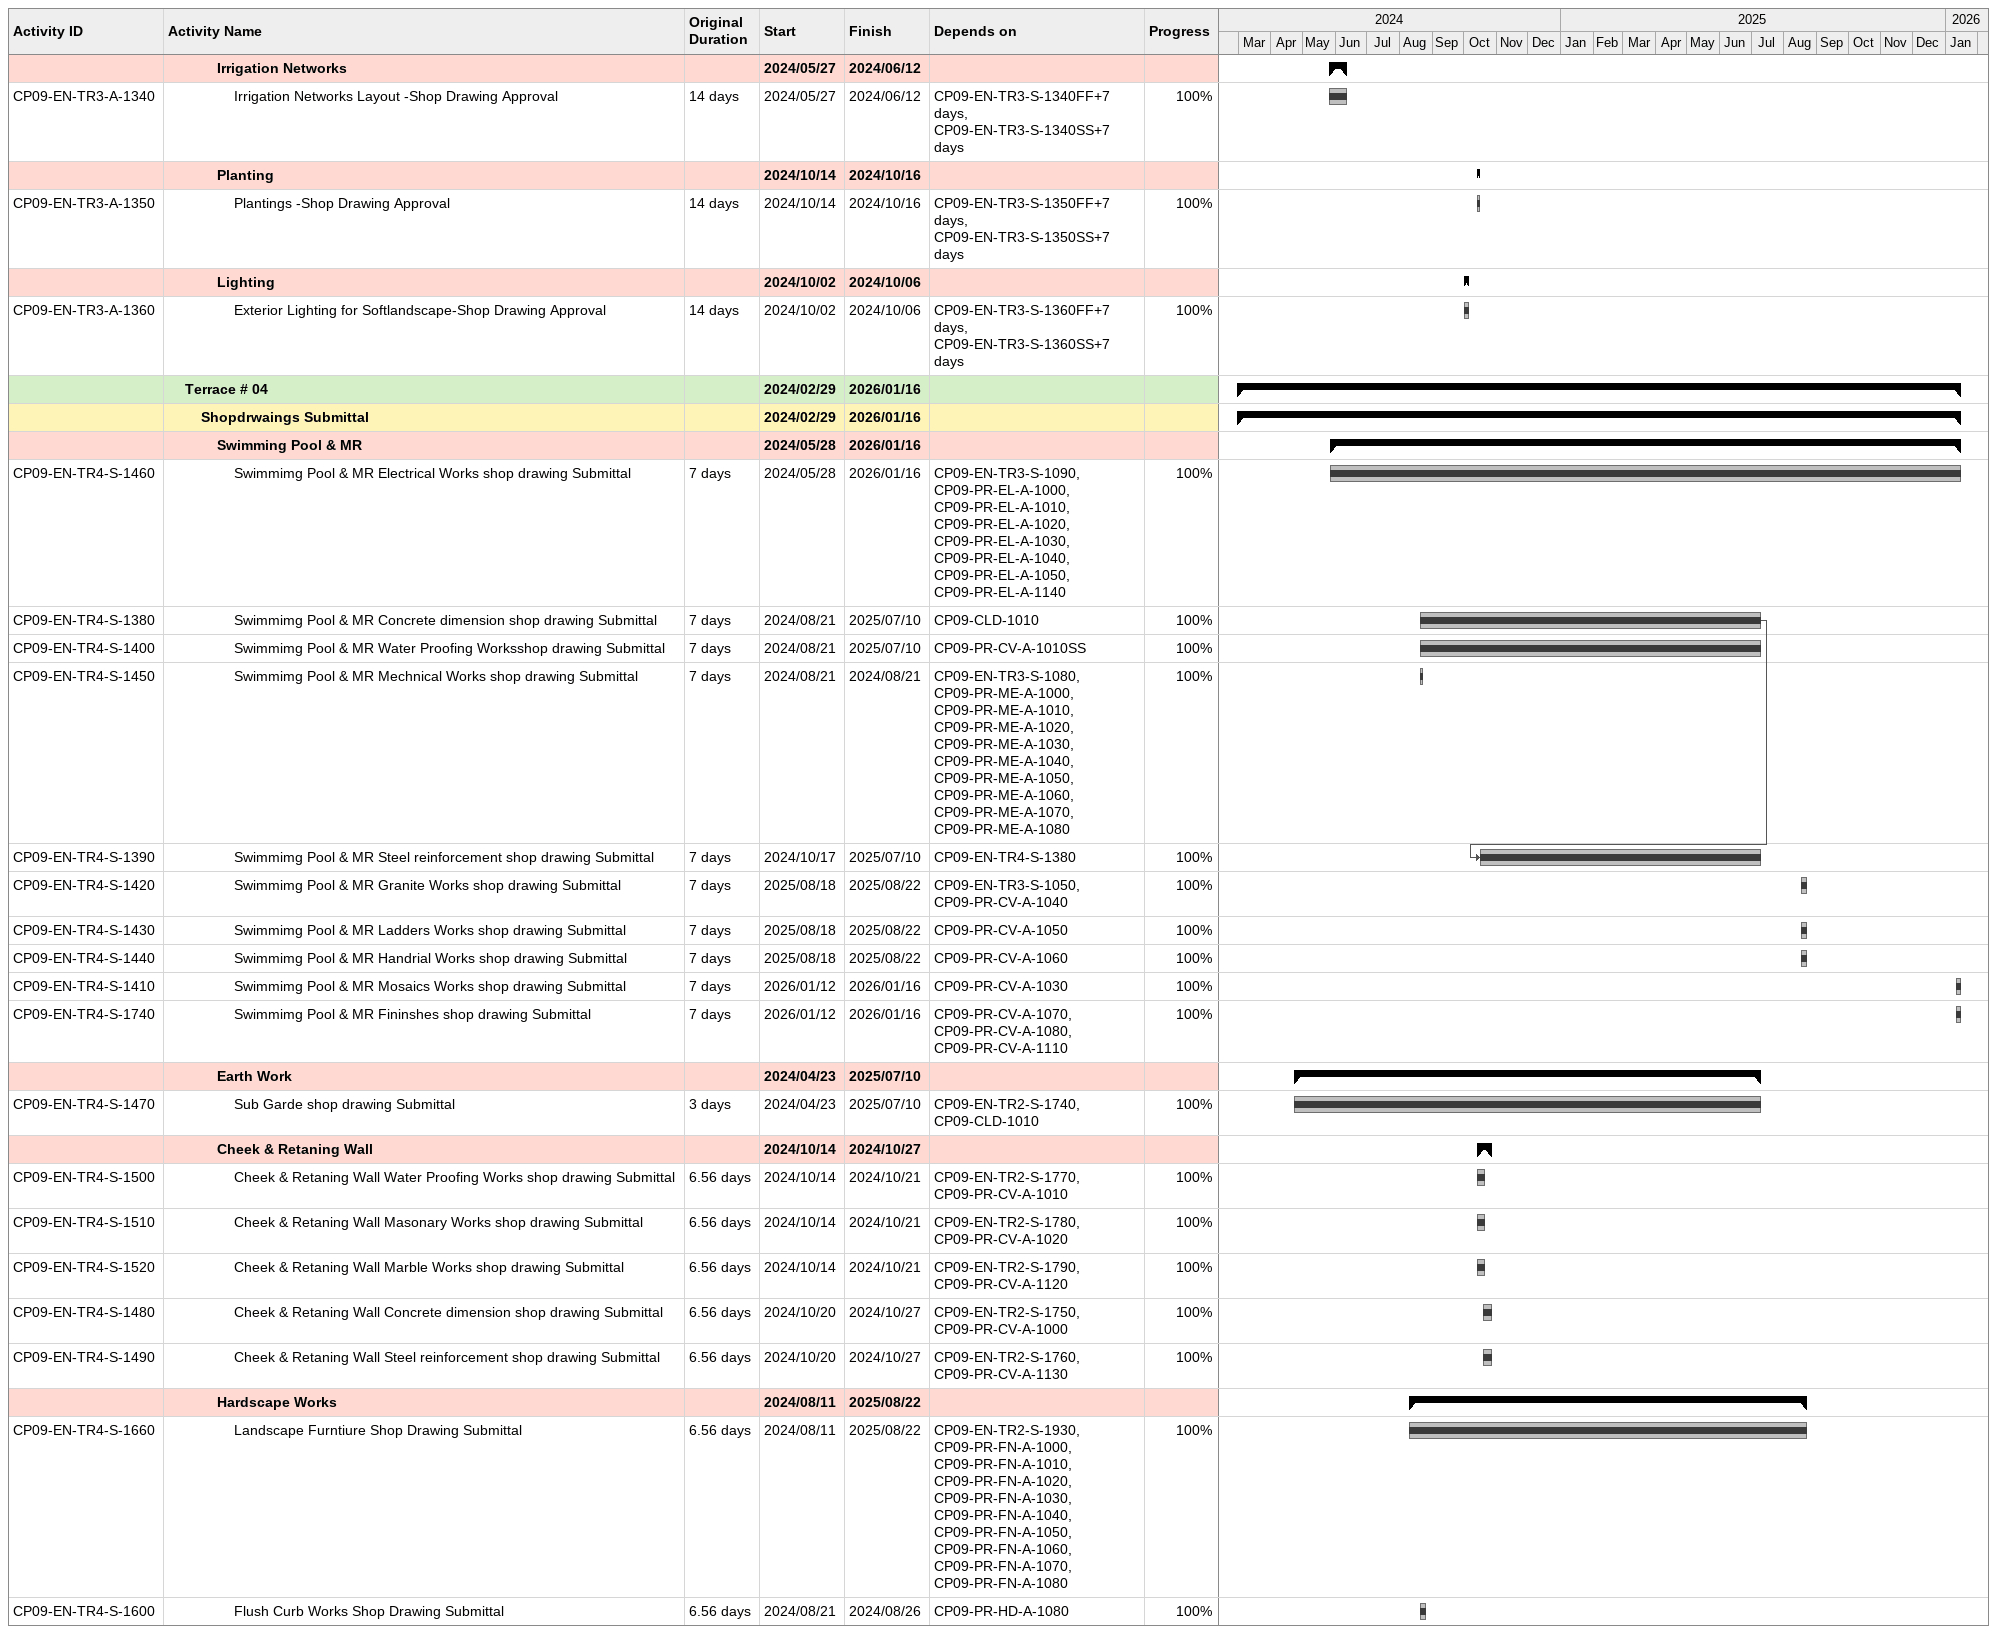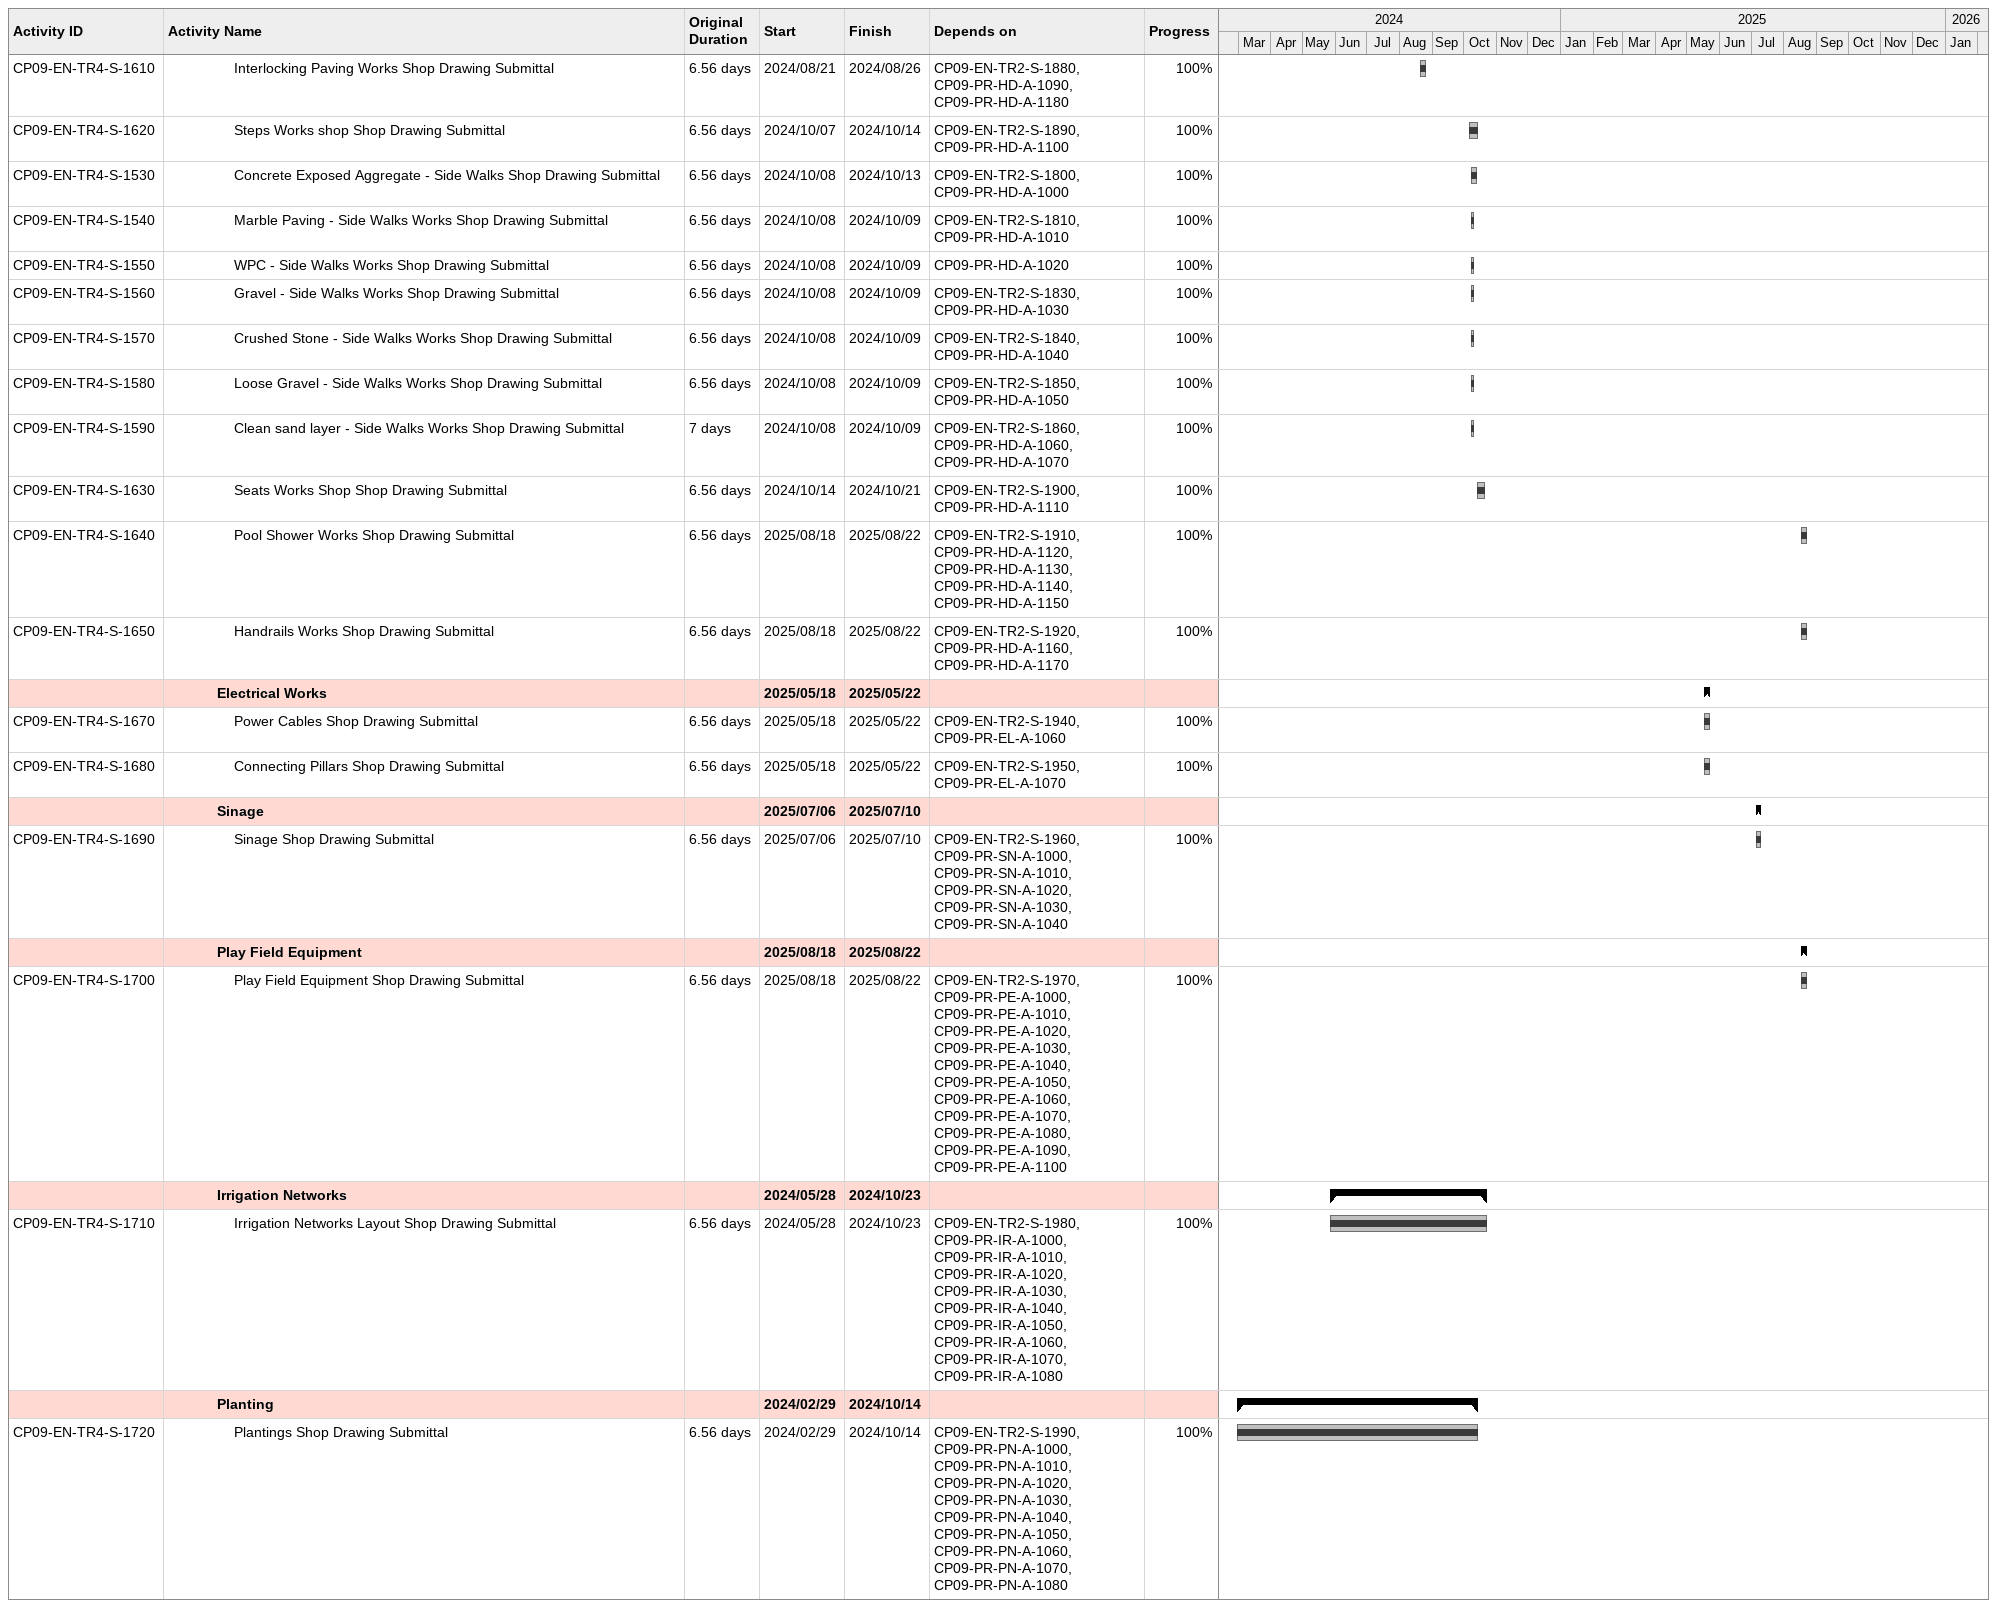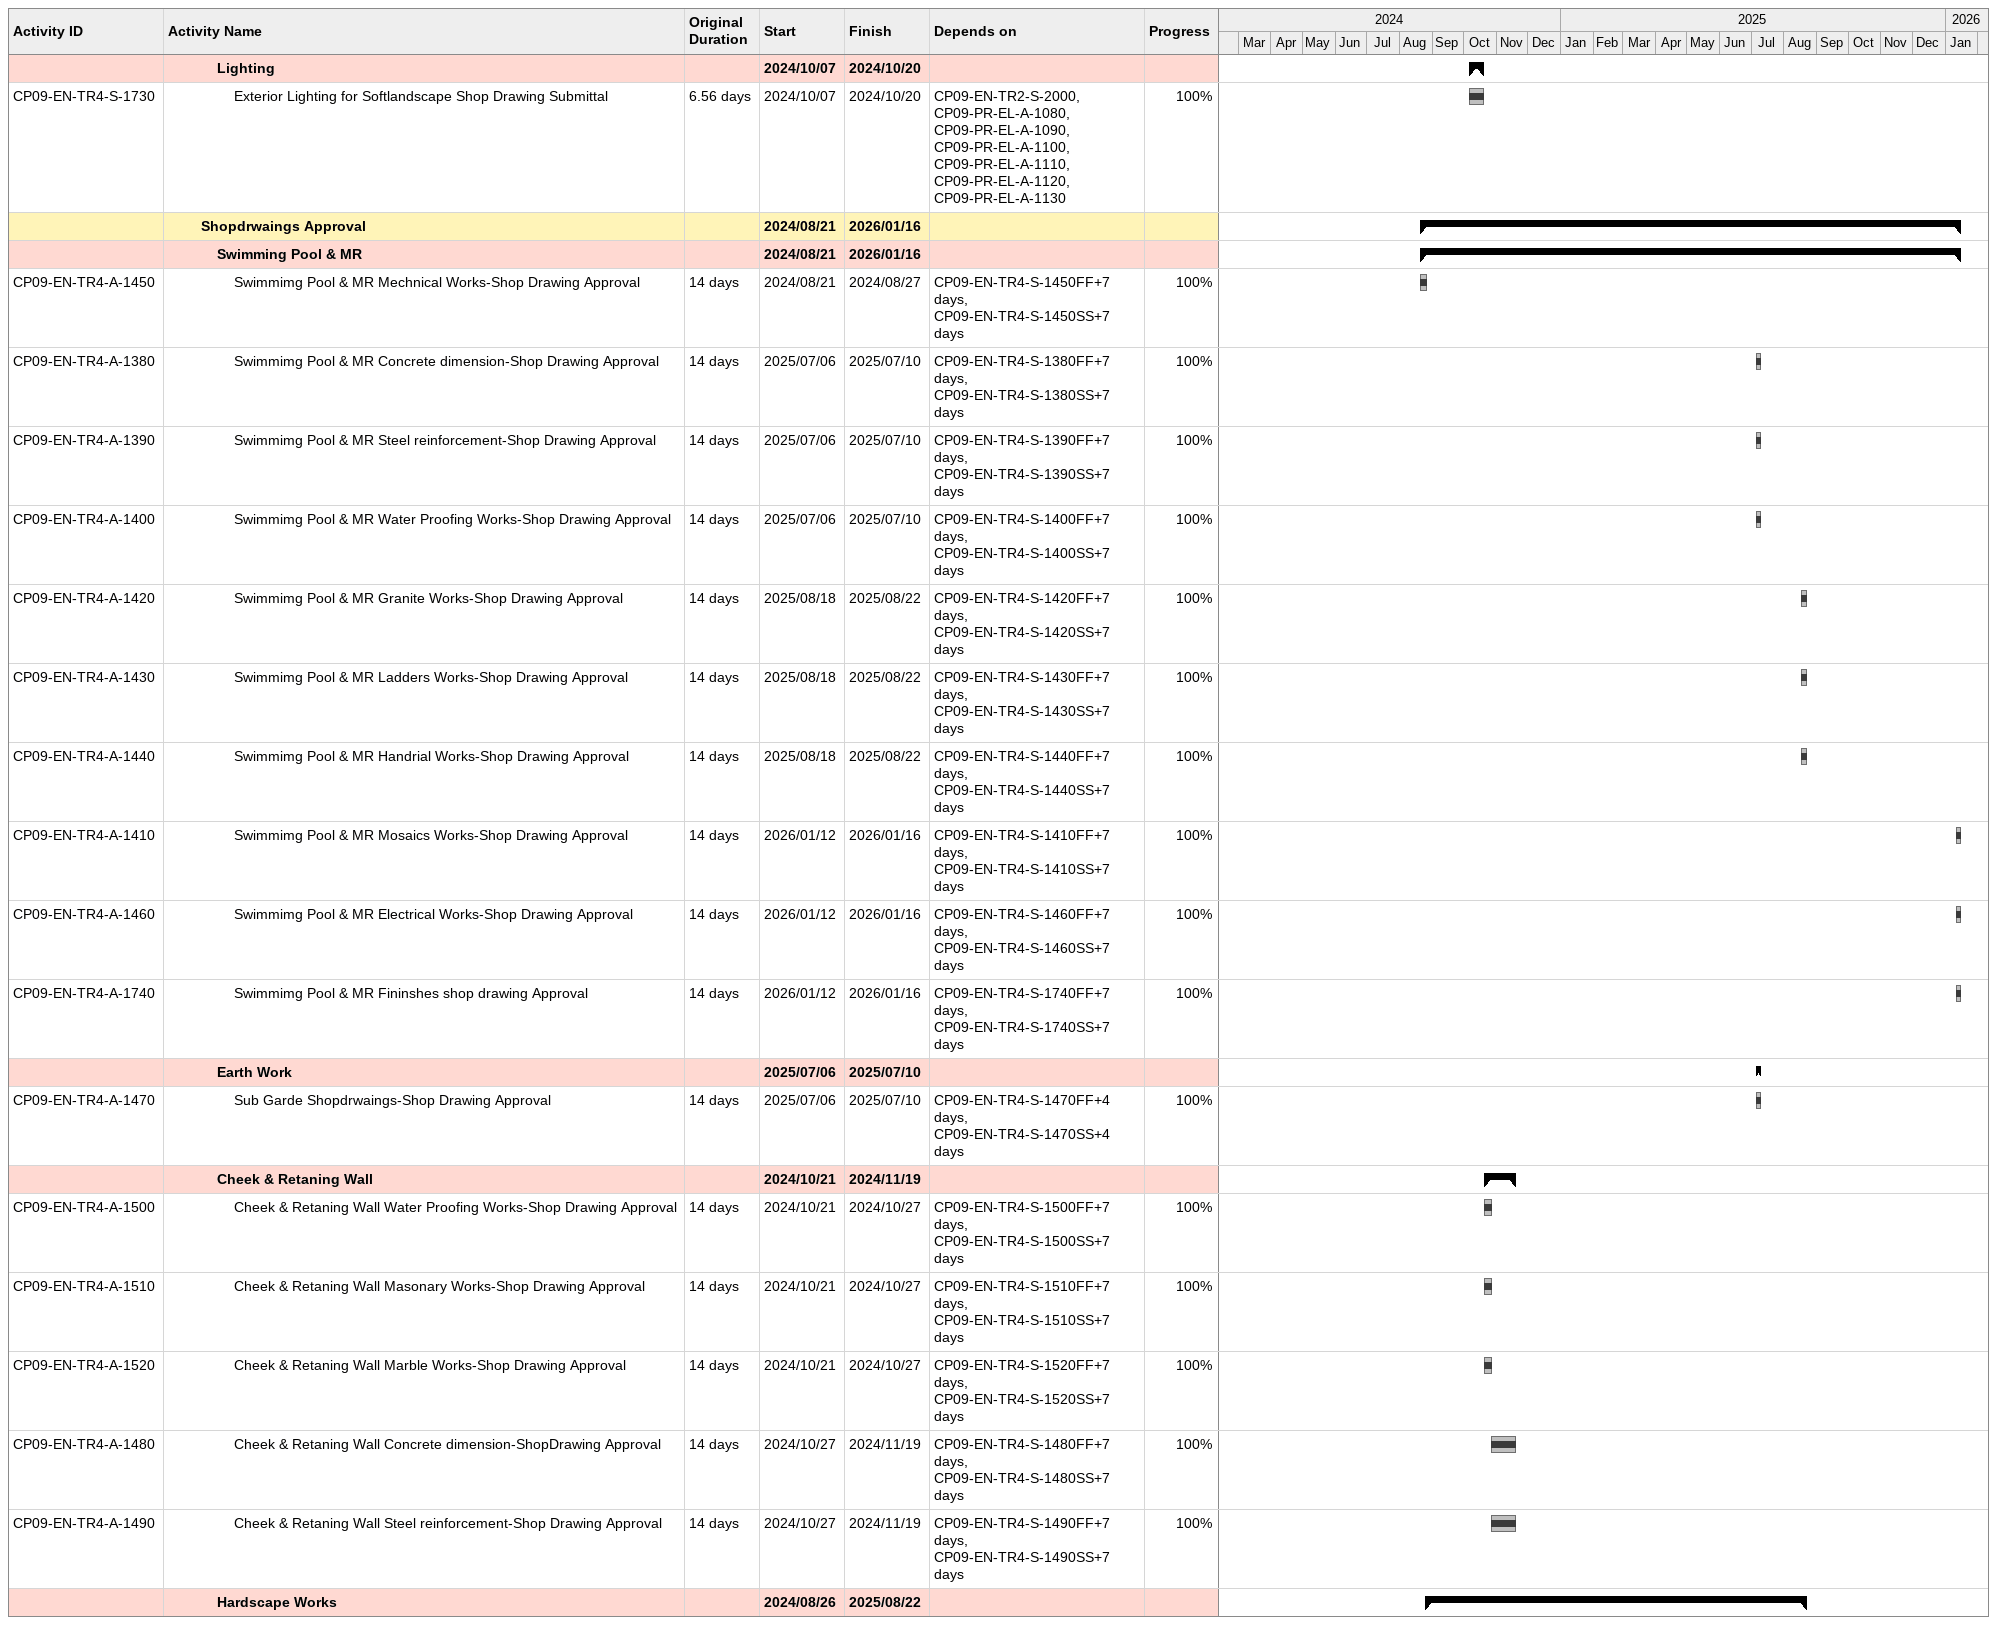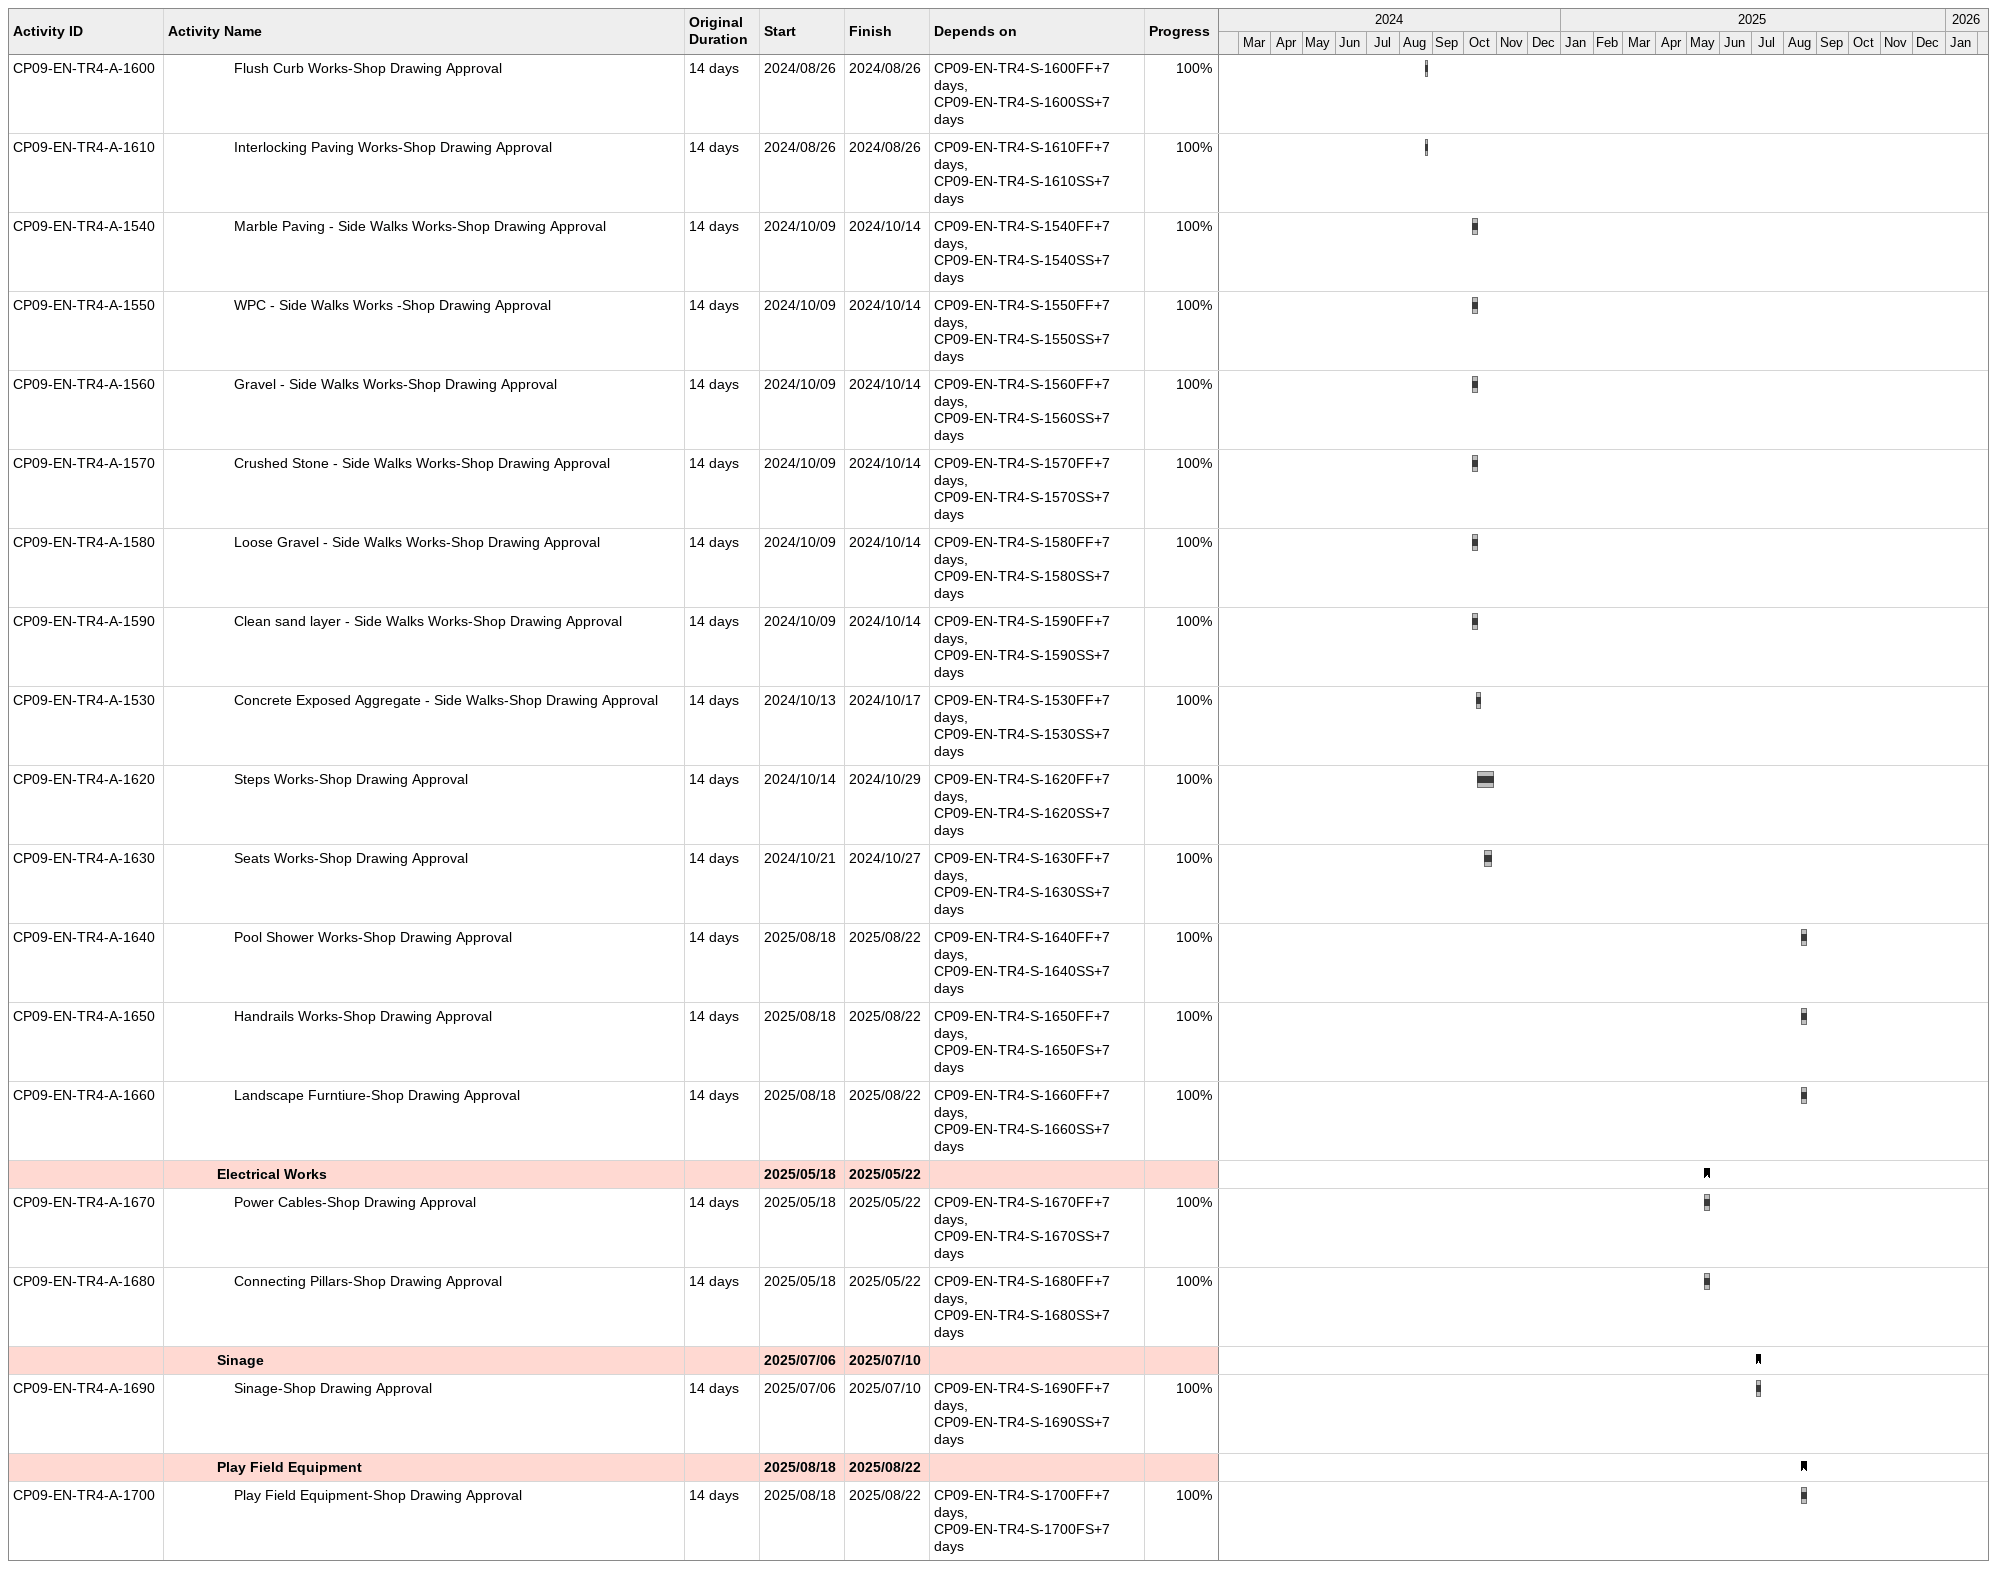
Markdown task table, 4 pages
| ID | Level | Task | Original duration | Start | Finish | Predecessors | % complete |
|---|---|---|---|---|---|---|---|
|  | 4 | **Irrigation Networks** |  | 2024-05-27 | 2024-06-12 |  |  |
| CP09-EN-TR3-A-1340 | 5 | Irrigation Networks Layout -Shop Drawing Approval | 14d | 2024-05-27 | 2024-06-12 | CP09-EN-TR3-S-1340FF+7d, CP09-EN-TR3-S-1340SS+7d | 100 |
|  | 4 | **Planting** |  | 2024-10-14 | 2024-10-16 |  |  |
| CP09-EN-TR3-A-1350 | 5 | Plantings -Shop Drawing Approval | 14d | 2024-10-14 | 2024-10-16 | CP09-EN-TR3-S-1350FF+7d, CP09-EN-TR3-S-1350SS+7d | 100 |
|  | 4 | **Lighting** |  | 2024-10-02 | 2024-10-06 |  |  |
| CP09-EN-TR3-A-1360 | 5 | Exterior Lighting for Softlandscape-Shop Drawing Approval | 14d | 2024-10-02 | 2024-10-06 | CP09-EN-TR3-S-1360FF+7d, CP09-EN-TR3-S-1360SS+7d | 100 |
|  | 2 | **Terrace # 04** |  | 2024-02-29 | 2026-01-16 |  |  |
|  | 3 | **Shopdrwaings Submittal** |  | 2024-02-29 | 2026-01-16 |  |  |
|  | 4 | **Swimming Pool & MR** |  | 2024-05-28 | 2026-01-16 |  |  |
| CP09-EN-TR4-S-1460 | 5 | Swimmimg Pool & MR Electrical Works shop drawing Submittal | 7d | 2024-05-28 | 2026-01-16 | CP09-EN-TR3-S-1090, CP09-PR-EL-A-1000, CP09-PR-EL-A-1010, CP09-PR-EL-A-1020, CP09-PR-EL-A-1030, CP09-PR-EL-A-1040, CP09-PR-EL-A-1050, CP09-PR-EL-A-1140 | 100 |
| CP09-EN-TR4-S-1380 | 5 | Swimmimg Pool & MR Concrete dimension shop drawing Submittal | 7d | 2024-08-21 | 2025-07-10 | CP09-CLD-1010 | 100 |
| CP09-EN-TR4-S-1400 | 5 | Swimmimg Pool & MR Water Proofing Worksshop drawing Submittal | 7d | 2024-08-21 | 2025-07-10 | CP09-PR-CV-A-1010SS | 100 |
| CP09-EN-TR4-S-1450 | 5 | Swimmimg Pool & MR Mechnical Works shop drawing Submittal | 7d | 2024-08-21 | 2024-08-21 | CP09-EN-TR3-S-1080, CP09-PR-ME-A-1000, CP09-PR-ME-A-1010, CP09-PR-ME-A-1020, CP09-PR-ME-A-1030, CP09-PR-ME-A-1040, CP09-PR-ME-A-1050, CP09-PR-ME-A-1060, CP09-PR-ME-A-1070, CP09-PR-ME-A-1080 | 100 |
| CP09-EN-TR4-S-1390 | 5 | Swimmimg Pool & MR Steel reinforcement shop drawing Submittal | 7d | 2024-10-17 | 2025-07-10 | CP09-EN-TR4-S-1380 | 100 |
| CP09-EN-TR4-S-1420 | 5 | Swimmimg Pool & MR Granite Works shop drawing Submittal | 7d | 2025-08-18 | 2025-08-22 | CP09-EN-TR3-S-1050, CP09-PR-CV-A-1040 | 100 |
| CP09-EN-TR4-S-1430 | 5 | Swimmimg Pool & MR Ladders Works shop drawing Submittal | 7d | 2025-08-18 | 2025-08-22 | CP09-PR-CV-A-1050 | 100 |
| CP09-EN-TR4-S-1440 | 5 | Swimmimg Pool & MR Handrial Works shop drawing Submittal | 7d | 2025-08-18 | 2025-08-22 | CP09-PR-CV-A-1060 | 100 |
| CP09-EN-TR4-S-1410 | 5 | Swimmimg Pool & MR Mosaics Works shop drawing Submittal | 7d | 2026-01-12 | 2026-01-16 | CP09-PR-CV-A-1030 | 100 |
| CP09-EN-TR4-S-1740 | 5 | Swimmimg Pool & MR Fininshes shop drawing Submittal | 7d | 2026-01-12 | 2026-01-16 | CP09-PR-CV-A-1070, CP09-PR-CV-A-1080, CP09-PR-CV-A-1110 | 100 |
|  | 4 | **Earth Work** |  | 2024-04-23 | 2025-07-10 |  |  |
| CP09-EN-TR4-S-1470 | 5 | Sub Garde shop drawing Submittal | 3d | 2024-04-23 | 2025-07-10 | CP09-EN-TR2-S-1740, CP09-CLD-1010 | 100 |
|  | 4 | **Cheek & Retaning Wall** |  | 2024-10-14 | 2024-10-27 |  |  |
| CP09-EN-TR4-S-1500 | 5 | Cheek & Retaning Wall Water Proofing Works shop drawing Submittal | 6.56d | 2024-10-14 | 2024-10-21 | CP09-EN-TR2-S-1770, CP09-PR-CV-A-1010 | 100 |
| CP09-EN-TR4-S-1510 | 5 | Cheek & Retaning Wall Masonary Works shop drawing Submittal | 6.56d | 2024-10-14 | 2024-10-21 | CP09-EN-TR2-S-1780, CP09-PR-CV-A-1020 | 100 |
| CP09-EN-TR4-S-1520 | 5 | Cheek & Retaning Wall Marble Works shop drawing Submittal | 6.56d | 2024-10-14 | 2024-10-21 | CP09-EN-TR2-S-1790, CP09-PR-CV-A-1120 | 100 |
| CP09-EN-TR4-S-1480 | 5 | Cheek & Retaning Wall Concrete dimension shop drawing Submittal | 6.56d | 2024-10-20 | 2024-10-27 | CP09-EN-TR2-S-1750, CP09-PR-CV-A-1000 | 100 |
| CP09-EN-TR4-S-1490 | 5 | Cheek & Retaning Wall Steel reinforcement shop drawing Submittal | 6.56d | 2024-10-20 | 2024-10-27 | CP09-EN-TR2-S-1760, CP09-PR-CV-A-1130 | 100 |
|  | 4 | **Hardscape Works** |  | 2024-08-11 | 2025-08-22 |  |  |
| CP09-EN-TR4-S-1660 | 5 | Landscape Furntiure Shop Drawing Submittal | 6.56d | 2024-08-11 | 2025-08-22 | CP09-EN-TR2-S-1930, CP09-PR-FN-A-1000, CP09-PR-FN-A-1010, CP09-PR-FN-A-1020, CP09-PR-FN-A-1030, CP09-PR-FN-A-1040, CP09-PR-FN-A-1050, CP09-PR-FN-A-1060, CP09-PR-FN-A-1070, CP09-PR-FN-A-1080 | 100 |
| CP09-EN-TR4-S-1600 | 5 | Flush Curb Works Shop Drawing Submittal | 6.56d | 2024-08-21 | 2024-08-26 | CP09-PR-HD-A-1080 | 100 |
| CP09-EN-TR4-S-1610 | 5 | Interlocking Paving Works Shop Drawing Submittal | 6.56d | 2024-08-21 | 2024-08-26 | CP09-EN-TR2-S-1880, CP09-PR-HD-A-1090, CP09-PR-HD-A-1180 | 100 |
| CP09-EN-TR4-S-1620 | 5 | Steps Works shop Shop Drawing Submittal | 6.56d | 2024-10-07 | 2024-10-14 | CP09-EN-TR2-S-1890, CP09-PR-HD-A-1100 | 100 |
| CP09-EN-TR4-S-1530 | 5 | Concrete Exposed Aggregate - Side Walks Shop Drawing Submittal | 6.56d | 2024-10-08 | 2024-10-13 | CP09-EN-TR2-S-1800, CP09-PR-HD-A-1000 | 100 |
| CP09-EN-TR4-S-1540 | 5 | Marble Paving - Side Walks Works Shop Drawing Submittal | 6.56d | 2024-10-08 | 2024-10-09 | CP09-EN-TR2-S-1810, CP09-PR-HD-A-1010 | 100 |
| CP09-EN-TR4-S-1550 | 5 | WPC - Side Walks Works Shop Drawing Submittal | 6.56d | 2024-10-08 | 2024-10-09 | CP09-PR-HD-A-1020 | 100 |
| CP09-EN-TR4-S-1560 | 5 | Gravel - Side Walks Works Shop Drawing Submittal | 6.56d | 2024-10-08 | 2024-10-09 | CP09-EN-TR2-S-1830, CP09-PR-HD-A-1030 | 100 |
| CP09-EN-TR4-S-1570 | 5 | Crushed Stone - Side Walks Works Shop Drawing Submittal | 6.56d | 2024-10-08 | 2024-10-09 | CP09-EN-TR2-S-1840, CP09-PR-HD-A-1040 | 100 |
| CP09-EN-TR4-S-1580 | 5 | Loose Gravel - Side Walks Works Shop Drawing Submittal | 6.56d | 2024-10-08 | 2024-10-09 | CP09-EN-TR2-S-1850, CP09-PR-HD-A-1050 | 100 |
| CP09-EN-TR4-S-1590 | 5 | Clean sand layer - Side Walks Works Shop Drawing Submittal | 7d | 2024-10-08 | 2024-10-09 | CP09-EN-TR2-S-1860, CP09-PR-HD-A-1060, CP09-PR-HD-A-1070 | 100 |
| CP09-EN-TR4-S-1630 | 5 | Seats Works Shop Shop Drawing Submittal | 6.56d | 2024-10-14 | 2024-10-21 | CP09-EN-TR2-S-1900, CP09-PR-HD-A-1110 | 100 |
| CP09-EN-TR4-S-1640 | 5 | Pool Shower Works Shop Drawing Submittal | 6.56d | 2025-08-18 | 2025-08-22 | CP09-EN-TR2-S-1910, CP09-PR-HD-A-1120, CP09-PR-HD-A-1130, CP09-PR-HD-A-1140, CP09-PR-HD-A-1150 | 100 |
| CP09-EN-TR4-S-1650 | 5 | Handrails Works Shop Drawing Submittal | 6.56d | 2025-08-18 | 2025-08-22 | CP09-EN-TR2-S-1920, CP09-PR-HD-A-1160, CP09-PR-HD-A-1170 | 100 |
|  | 4 | **Electrical Works** |  | 2025-05-18 | 2025-05-22 |  |  |
| CP09-EN-TR4-S-1670 | 5 | Power Cables Shop Drawing Submittal | 6.56d | 2025-05-18 | 2025-05-22 | CP09-EN-TR2-S-1940, CP09-PR-EL-A-1060 | 100 |
| CP09-EN-TR4-S-1680 | 5 | Connecting Pillars Shop Drawing Submittal | 6.56d | 2025-05-18 | 2025-05-22 | CP09-EN-TR2-S-1950, CP09-PR-EL-A-1070 | 100 |
|  | 4 | **Sinage** |  | 2025-07-06 | 2025-07-10 |  |  |
| CP09-EN-TR4-S-1690 | 5 | Sinage Shop Drawing Submittal | 6.56d | 2025-07-06 | 2025-07-10 | CP09-EN-TR2-S-1960, CP09-PR-SN-A-1000, CP09-PR-SN-A-1010, CP09-PR-SN-A-1020, CP09-PR-SN-A-1030, CP09-PR-SN-A-1040 | 100 |
|  | 4 | **Play Field Equipment** |  | 2025-08-18 | 2025-08-22 |  |  |
| CP09-EN-TR4-S-1700 | 5 | Play Field Equipment Shop Drawing Submittal | 6.56d | 2025-08-18 | 2025-08-22 | CP09-EN-TR2-S-1970, CP09-PR-PE-A-1000, CP09-PR-PE-A-1010, CP09-PR-PE-A-1020, CP09-PR-PE-A-1030, CP09-PR-PE-A-1040, CP09-PR-PE-A-1050, CP09-PR-PE-A-1060, CP09-PR-PE-A-1070, CP09-PR-PE-A-1080, CP09-PR-PE-A-1090, CP09-PR-PE-A-1100 | 100 |
|  | 4 | **Irrigation Networks** |  | 2024-05-28 | 2024-10-23 |  |  |
| CP09-EN-TR4-S-1710 | 5 | Irrigation Networks Layout Shop Drawing Submittal | 6.56d | 2024-05-28 | 2024-10-23 | CP09-EN-TR2-S-1980, CP09-PR-IR-A-1000, CP09-PR-IR-A-1010, CP09-PR-IR-A-1020, CP09-PR-IR-A-1030, CP09-PR-IR-A-1040, CP09-PR-IR-A-1050, CP09-PR-IR-A-1060, CP09-PR-IR-A-1070, CP09-PR-IR-A-1080 | 100 |
|  | 4 | **Planting** |  | 2024-02-29 | 2024-10-14 |  |  |
| CP09-EN-TR4-S-1720 | 5 | Plantings Shop Drawing Submittal | 6.56d | 2024-02-29 | 2024-10-14 | CP09-EN-TR2-S-1990, CP09-PR-PN-A-1000, CP09-PR-PN-A-1010, CP09-PR-PN-A-1020, CP09-PR-PN-A-1030, CP09-PR-PN-A-1040, CP09-PR-PN-A-1050, CP09-PR-PN-A-1060, CP09-PR-PN-A-1070, CP09-PR-PN-A-1080 | 100 |
|  | 4 | **Lighting** |  | 2024-10-07 | 2024-10-20 |  |  |
| CP09-EN-TR4-S-1730 | 5 | Exterior Lighting for Softlandscape Shop Drawing Submittal | 6.56d | 2024-10-07 | 2024-10-20 | CP09-EN-TR2-S-2000, CP09-PR-EL-A-1080, CP09-PR-EL-A-1090, CP09-PR-EL-A-1100, CP09-PR-EL-A-1110, CP09-PR-EL-A-1120, CP09-PR-EL-A-1130 | 100 |
|  | 3 | **Shopdrwaings Approval** |  | 2024-08-21 | 2026-01-16 |  |  |
|  | 4 | **Swimming Pool & MR** |  | 2024-08-21 | 2026-01-16 |  |  |
| CP09-EN-TR4-A-1450 | 5 | Swimmimg Pool & MR Mechnical Works-Shop Drawing Approval | 14d | 2024-08-21 | 2024-08-27 | CP09-EN-TR4-S-1450FF+7d, CP09-EN-TR4-S-1450SS+7d | 100 |
| CP09-EN-TR4-A-1380 | 5 | Swimmimg Pool & MR Concrete dimension-Shop Drawing Approval | 14d | 2025-07-06 | 2025-07-10 | CP09-EN-TR4-S-1380FF+7d, CP09-EN-TR4-S-1380SS+7d | 100 |
| CP09-EN-TR4-A-1390 | 5 | Swimmimg Pool & MR Steel reinforcement-Shop Drawing Approval | 14d | 2025-07-06 | 2025-07-10 | CP09-EN-TR4-S-1390FF+7d, CP09-EN-TR4-S-1390SS+7d | 100 |
| CP09-EN-TR4-A-1400 | 5 | Swimmimg Pool & MR Water Proofing Works-Shop Drawing Approval | 14d | 2025-07-06 | 2025-07-10 | CP09-EN-TR4-S-1400FF+7d, CP09-EN-TR4-S-1400SS+7d | 100 |
| CP09-EN-TR4-A-1420 | 5 | Swimmimg Pool & MR Granite Works-Shop Drawing Approval | 14d | 2025-08-18 | 2025-08-22 | CP09-EN-TR4-S-1420FF+7d, CP09-EN-TR4-S-1420SS+7d | 100 |
| CP09-EN-TR4-A-1430 | 5 | Swimmimg Pool & MR Ladders Works-Shop Drawing Approval | 14d | 2025-08-18 | 2025-08-22 | CP09-EN-TR4-S-1430FF+7d, CP09-EN-TR4-S-1430SS+7d | 100 |
| CP09-EN-TR4-A-1440 | 5 | Swimmimg Pool & MR Handrial Works-Shop Drawing Approval | 14d | 2025-08-18 | 2025-08-22 | CP09-EN-TR4-S-1440FF+7d, CP09-EN-TR4-S-1440SS+7d | 100 |
| CP09-EN-TR4-A-1410 | 5 | Swimmimg Pool & MR Mosaics Works-Shop Drawing Approval | 14d | 2026-01-12 | 2026-01-16 | CP09-EN-TR4-S-1410FF+7d, CP09-EN-TR4-S-1410SS+7d | 100 |
| CP09-EN-TR4-A-1460 | 5 | Swimmimg Pool & MR Electrical Works-Shop Drawing Approval | 14d | 2026-01-12 | 2026-01-16 | CP09-EN-TR4-S-1460FF+7d, CP09-EN-TR4-S-1460SS+7d | 100 |
| CP09-EN-TR4-A-1740 | 5 | Swimmimg Pool & MR Fininshes shop drawing Approval | 14d | 2026-01-12 | 2026-01-16 | CP09-EN-TR4-S-1740FF+7d, CP09-EN-TR4-S-1740SS+7d | 100 |
|  | 4 | **Earth Work** |  | 2025-07-06 | 2025-07-10 |  |  |
| CP09-EN-TR4-A-1470 | 5 | Sub Garde Shopdrwaings-Shop Drawing Approval | 14d | 2025-07-06 | 2025-07-10 | CP09-EN-TR4-S-1470FF+4d, CP09-EN-TR4-S-1470SS+4d | 100 |
|  | 4 | **Cheek & Retaning Wall** |  | 2024-10-21 | 2024-11-19 |  |  |
| CP09-EN-TR4-A-1500 | 5 | Cheek & Retaning Wall Water Proofing Works-Shop Drawing Approval | 14d | 2024-10-21 | 2024-10-27 | CP09-EN-TR4-S-1500FF+7d, CP09-EN-TR4-S-1500SS+7d | 100 |
| CP09-EN-TR4-A-1510 | 5 | Cheek & Retaning Wall Masonary Works-Shop Drawing Approval | 14d | 2024-10-21 | 2024-10-27 | CP09-EN-TR4-S-1510FF+7d, CP09-EN-TR4-S-1510SS+7d | 100 |
| CP09-EN-TR4-A-1520 | 5 | Cheek & Retaning Wall Marble Works-Shop Drawing Approval | 14d | 2024-10-21 | 2024-10-27 | CP09-EN-TR4-S-1520FF+7d, CP09-EN-TR4-S-1520SS+7d | 100 |
| CP09-EN-TR4-A-1480 | 5 | Cheek & Retaning Wall Concrete dimension-ShopDrawing Approval | 14d | 2024-10-27 | 2024-11-19 | CP09-EN-TR4-S-1480FF+7d, CP09-EN-TR4-S-1480SS+7d | 100 |
| CP09-EN-TR4-A-1490 | 5 | Cheek & Retaning Wall Steel reinforcement-Shop Drawing Approval | 14d | 2024-10-27 | 2024-11-19 | CP09-EN-TR4-S-1490FF+7d, CP09-EN-TR4-S-1490SS+7d | 100 |
|  | 4 | **Hardscape Works** |  | 2024-08-26 | 2025-08-22 |  |  |
| CP09-EN-TR4-A-1600 | 5 | Flush Curb Works-Shop Drawing Approval | 14d | 2024-08-26 | 2024-08-26 | CP09-EN-TR4-S-1600FF+7d, CP09-EN-TR4-S-1600SS+7d | 100 |
| CP09-EN-TR4-A-1610 | 5 | Interlocking Paving Works-Shop Drawing Approval | 14d | 2024-08-26 | 2024-08-26 | CP09-EN-TR4-S-1610FF+7d, CP09-EN-TR4-S-1610SS+7d | 100 |
| CP09-EN-TR4-A-1540 | 5 | Marble Paving - Side Walks Works-Shop Drawing Approval | 14d | 2024-10-09 | 2024-10-14 | CP09-EN-TR4-S-1540FF+7d, CP09-EN-TR4-S-1540SS+7d | 100 |
| CP09-EN-TR4-A-1550 | 5 | WPC - Side Walks Works -Shop Drawing Approval | 14d | 2024-10-09 | 2024-10-14 | CP09-EN-TR4-S-1550FF+7d, CP09-EN-TR4-S-1550SS+7d | 100 |
| CP09-EN-TR4-A-1560 | 5 | Gravel - Side Walks Works-Shop Drawing Approval | 14d | 2024-10-09 | 2024-10-14 | CP09-EN-TR4-S-1560FF+7d, CP09-EN-TR4-S-1560SS+7d | 100 |
| CP09-EN-TR4-A-1570 | 5 | Crushed Stone - Side Walks Works-Shop Drawing Approval | 14d | 2024-10-09 | 2024-10-14 | CP09-EN-TR4-S-1570FF+7d, CP09-EN-TR4-S-1570SS+7d | 100 |
| CP09-EN-TR4-A-1580 | 5 | Loose Gravel - Side Walks Works-Shop Drawing Approval | 14d | 2024-10-09 | 2024-10-14 | CP09-EN-TR4-S-1580FF+7d, CP09-EN-TR4-S-1580SS+7d | 100 |
| CP09-EN-TR4-A-1590 | 5 | Clean sand layer - Side Walks Works-Shop Drawing Approval | 14d | 2024-10-09 | 2024-10-14 | CP09-EN-TR4-S-1590FF+7d, CP09-EN-TR4-S-1590SS+7d | 100 |
| CP09-EN-TR4-A-1530 | 5 | Concrete Exposed Aggregate - Side Walks-Shop Drawing Approval | 14d | 2024-10-13 | 2024-10-17 | CP09-EN-TR4-S-1530FF+7d, CP09-EN-TR4-S-1530SS+7d | 100 |
| CP09-EN-TR4-A-1620 | 5 | Steps Works-Shop Drawing Approval | 14d | 2024-10-14 | 2024-10-29 | CP09-EN-TR4-S-1620FF+7d, CP09-EN-TR4-S-1620SS+7d | 100 |
| CP09-EN-TR4-A-1630 | 5 | Seats Works-Shop Drawing Approval | 14d | 2024-10-21 | 2024-10-27 | CP09-EN-TR4-S-1630FF+7d, CP09-EN-TR4-S-1630SS+7d | 100 |
| CP09-EN-TR4-A-1640 | 5 | Pool Shower Works-Shop Drawing Approval | 14d | 2025-08-18 | 2025-08-22 | CP09-EN-TR4-S-1640FF+7d, CP09-EN-TR4-S-1640SS+7d | 100 |
| CP09-EN-TR4-A-1650 | 5 | Handrails Works-Shop Drawing Approval | 14d | 2025-08-18 | 2025-08-22 | CP09-EN-TR4-S-1650FF+7d, CP09-EN-TR4-S-1650FS+7d | 100 |
| CP09-EN-TR4-A-1660 | 5 | Landscape Furntiure-Shop Drawing Approval | 14d | 2025-08-18 | 2025-08-22 | CP09-EN-TR4-S-1660FF+7d, CP09-EN-TR4-S-1660SS+7d | 100 |
|  | 4 | **Electrical Works** |  | 2025-05-18 | 2025-05-22 |  |  |
| CP09-EN-TR4-A-1670 | 5 | Power Cables-Shop Drawing Approval | 14d | 2025-05-18 | 2025-05-22 | CP09-EN-TR4-S-1670FF+7d, CP09-EN-TR4-S-1670SS+7d | 100 |
| CP09-EN-TR4-A-1680 | 5 | Connecting Pillars-Shop Drawing Approval | 14d | 2025-05-18 | 2025-05-22 | CP09-EN-TR4-S-1680FF+7d, CP09-EN-TR4-S-1680SS+7d | 100 |
|  | 4 | **Sinage** |  | 2025-07-06 | 2025-07-10 |  |  |
| CP09-EN-TR4-A-1690 | 5 | Sinage-Shop Drawing Approval | 14d | 2025-07-06 | 2025-07-10 | CP09-EN-TR4-S-1690FF+7d, CP09-EN-TR4-S-1690SS+7d | 100 |
|  | 4 | **Play Field Equipment** |  | 2025-08-18 | 2025-08-22 |  |  |
| CP09-EN-TR4-A-1700 | 5 | Play Field Equipment-Shop Drawing Approval | 14d | 2025-08-18 | 2025-08-22 | CP09-EN-TR4-S-1700FF+7d, CP09-EN-TR4-S-1700FS+7d | 100 |
